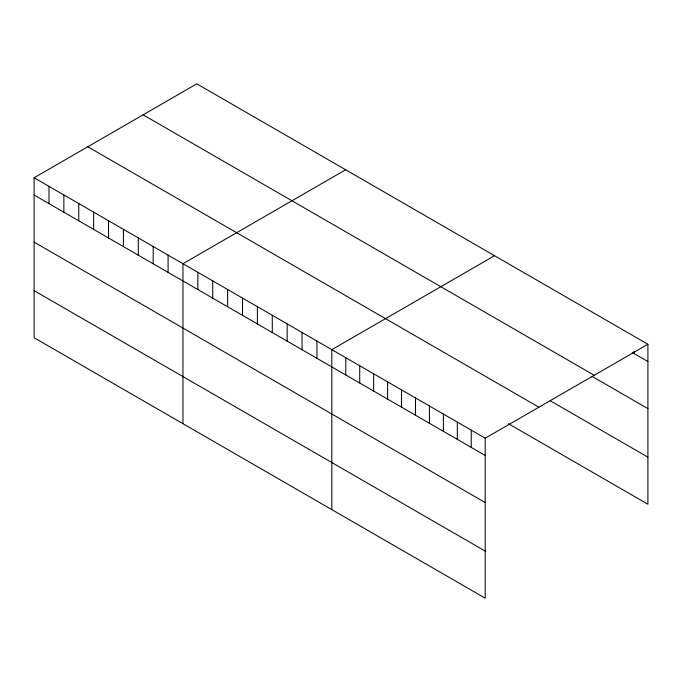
<?xml version="1.0" encoding="UTF-8"?>
<svg xmlns="http://www.w3.org/2000/svg" width="682" height="682" viewBox="0 0 682 682"><rect width="100%" height="100%" fill="white"/><g stroke="black" fill="none" stroke-linecap="round" stroke-linejoin="round"><path stroke-width="1.02" d="M34.1 177.763L485.2 438.202L485.2 598.174L34.1 337.735L34.1 177.763L196.8 83.826L647.9 344.265L647.9 504.237L508.465 423.744M345.663 169.767L182.964 263.704L182.964 423.684M494.527 255.716L331.827 349.653L331.827 509.624M485.2 438.202L647.9 344.265M632.214 352.475L647.9 361.528M143.109 114.823L594.21 375.262M592.129 376.421L647.9 408.62M550.297 400.794L647.9 457.145M87.79 146.758L538.891 407.205M34.1 195.018L485.2 455.465M34.1 242.119L485.2 502.557M34.1 290.643L485.2 551.082M633.953 351.443L633.953 353.481M471.253 430.146L471.253 447.409M457.315 422.098L457.315 439.361M443.368 414.051L443.368 431.314M429.43 406.003L429.43 423.266M415.483 397.947L415.483 415.21M401.545 389.899L401.545 407.163M387.598 381.852L387.598 399.115M373.659 373.796L373.659 391.059M359.712 365.748L359.712 383.011M345.765 357.7L345.765 374.964M316.942 341.051L316.942 358.314M302.049 332.458L302.049 349.721M287.165 323.865L287.165 341.128M272.28 315.272L272.28 332.535M257.395 306.678L257.395 323.941M242.511 298.085L242.511 315.348M227.626 289.492L227.626 306.747M212.733 280.89L212.733 298.153M197.848 272.297L197.848 289.56M168.079 255.111L168.079 272.374M153.194 246.517L153.194 263.781M138.301 237.924L138.301 255.187M123.416 229.323L123.416 246.586M108.532 220.729L108.532 237.992M93.647 212.136L93.647 229.399M78.762 203.543L78.762 220.806M63.869 194.95L63.869 212.213M48.985 186.357L48.985 203.62"/></g></svg>
